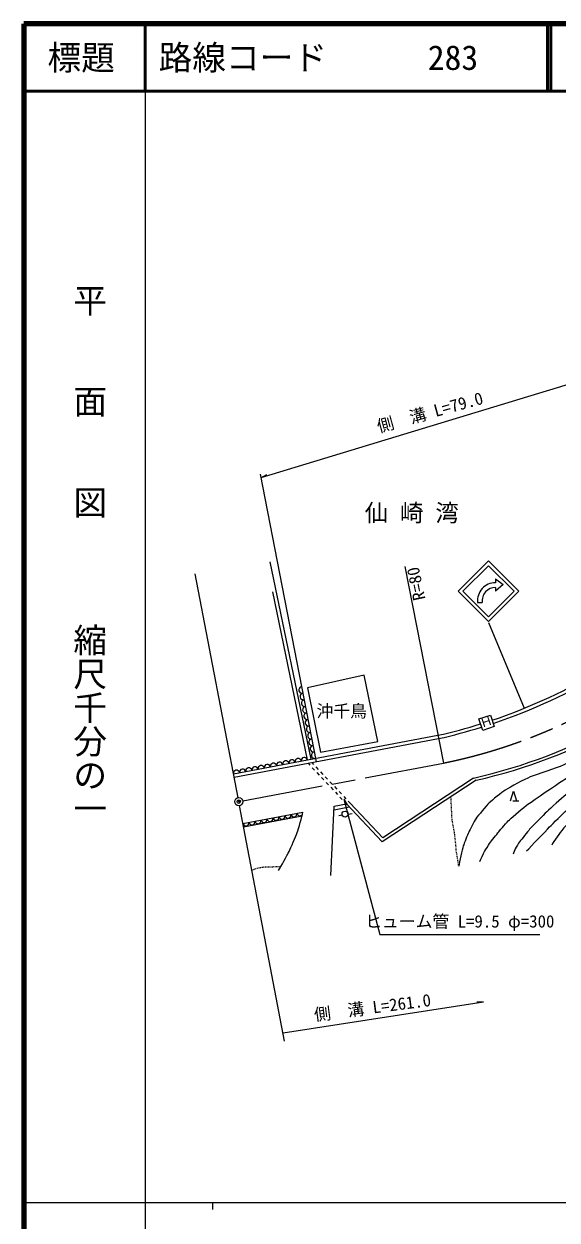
# Model space of a CAD drawing. Units: millimetres, scale not verified. Extents: x 40000 to 680000, y 20000 to 380000.
# Drawn here: x 40000 to 119164, y 202409 to 380000 of the extents above; entities that cross this region are included whole.
import ezdxf
from ezdxf.enums import TextEntityAlignment as Align

# ---------------------------------------------------------------- set-up
doc = ezdxf.new("R2010")
doc.units = ezdxf.units.MM
doc.header["$LTSCALE"] = 1000
doc.header["$PDMODE"] = 32
doc.header["$PDSIZE"] = 500
doc.linetypes.add('CHAIN', pattern=[18.5, 12, -1.5, 3.5, -1.5])
for name, color, linetype, lineweight in [('M-BGD', 7, 'Continuous', 13), ('M-BMK', 2, 'CHAIN', 13), ('M-STR-HTXT', 7, 'Continuous', 13), ('M-TTL', 2, 'Continuous', 140), ('M-TTL-BAND', 7, 'Continuous', 25), ('M-TTL-LINE', 7, 'Continuous', 50), ('M-TTL-TXT', 7, 'Continuous', 13), ('M-WORK', 1, 'Continuous', 13)]:
    doc.layers.add(name, color=color, linetype=linetype, lineweight=lineweight)
doc.layers.add('M-OTRS', color=6, linetype='Continuous')
doc.styles.add('@ＭＳ ゴシック', font='')
doc.styles.add('ＭＳ ゴシック', font='')
doc.styles.get('@ＭＳ ゴシック').set_extended_font_data('@MS Gothic')
doc.styles.get('ＭＳ ゴシック').set_extended_font_data('MS Gothic')

msp = doc.modelspace()

# ---------------------------------------------------------------- linework, layer by layer
at = {"layer": 'M-BGD'}
msp.add_circle((71900, 264530), 600, dxfattribs=at)
at = {"layer": 'M-BMK'}
msp.add_line((72489, 264641), (102292, 270261), dxfattribs=at)
msp.add_arc((86518, 348350), 79666, 281.42047, 315.61113, dxfattribs=at)
at = {"layer": 'M-OTRS'}
msp.add_point((71900, 264530), dxfattribs=at)
at = {"layer": 'M-STR-HTXT'}
for p, q in [((75094, 313144), (83371, 270458)), ((87521, 264877), (87993, 264071)), ((108239, 234741), (78483, 230136)), ((108239, 234741), (107256, 234772))]:
    msp.add_line(p, q, dxfattribs=at)
for points in [[(123064, 327165), (75194, 312624), (76065, 313081)], [(87521, 264877), (92833, 244795), (116583, 244795)]]:
    msp.add_lwpolyline(points, dxfattribs=at)
at = {"layer": 'M-TTL'}
for p, q in [((40000, 380000), (40000, 20000)), ((680000, 380000), (40000, 380000))]:
    msp.add_line(p, q, dxfattribs=at)
at = {"layer": 'M-TTL-BAND'}
for p, q in [((58000, 370000), (58000, 20000)), ((40000, 205000), (579000, 205000)), ((68000, 205000), (68000, 204000))]:
    msp.add_line(p, q, dxfattribs=at)
at = {"layer": 'M-TTL-LINE'}
for p, q in [((58000, 380000), (58000, 370000)), ((117750, 380000), (117750, 370000)), ((118250, 380000), (118250, 370000)), ((40000, 370000), (680000, 370000))]:
    msp.add_line(p, q, dxfattribs=at)
at = {"layer": 'M-WORK'}
for p, q in [((71787, 265119), (65422, 298375)), ((82641, 270829), (76546, 300120)), ((96553, 299461), (102292, 270261)), ((110028, 297591), (110028, 297038)), ((110028, 297591), (111153, 296753)), ((111153, 296753), (110028, 295796)), ((82093, 270726), (76938, 295682)), ((110028, 296338), (110028, 295796)), ((107354, 294088), (108059, 294088)), ((108985, 291118), (114284, 278393)), ((71110, 268655), (101482, 274382)), ((71204, 268164), (101578, 273891)), ((82185, 270235), (82466, 269937)), ((82734, 270338), (83015, 270041)), ((82809, 269574), (83152, 269210)), ((83358, 269677), (83701, 269314)), ((83495, 268846), (83839, 268483)), ((84044, 268950), (84387, 268586)), ((84730, 268223), (85074, 267859)), ((84182, 268119), (84525, 267756)), ((84868, 267392), (85211, 267028)), ((85417, 267495), (85760, 267132)), ((85554, 266665), (85898, 266301)), ((86103, 266768), (86446, 266404)), ((86241, 265937), (86584, 265574)), ((86789, 266041), (87133, 265677)), ((86927, 265210), (87270, 264846)), ((87476, 265314), (87819, 264950)), ((103410, 265206), (103407, 265266)), ((103419, 265006), (103414, 265106)), ((103429, 264806), (103424, 264906)), ((103439, 264607), (103434, 264707)), ((112602, 264677), (113506, 264677)), ((78701, 228994), (72012, 263941)), ((72520, 261287), (81426, 262966)), ((85588, 253575), (86077, 263843)), ((86052, 263331), (88301, 263755)), ((86077, 263843), (87894, 264186)), ((87614, 264483), (87894, 264186)), ((88162, 264586), (88443, 264289)), ((103449, 264407), (103444, 264507)), ((103458, 264207), (103454, 264307)), ((103468, 264007), (103463, 264107)), ((103478, 263808), (103473, 263908)), ((103488, 263608), (103483, 263708)), ((103497, 263408), (103493, 263508)), ((103507, 263208), (103502, 263308)), ((103517, 263009), (103512, 263109)), ((103527, 262809), (103522, 262909)), ((72613, 260796), (81299, 262434)), ((86767, 262485), (87249, 262551)), ((88131, 262671), (88747, 262755)), ((103536, 262609), (103532, 262709)), ((103546, 262409), (103541, 262509)), ((103556, 262210), (103551, 262309)), ((103566, 262010), (103561, 262110)), ((103573, 261850), (103571, 261910)), ((103599, 261710), (103573, 261850)), ((103636, 261514), (103618, 261612)), ((103673, 261317), (103654, 261415)), ((103709, 261120), (103691, 261219)), ((103746, 260924), (103728, 261022)), ((103783, 260727), (103764, 260826)), ((103819, 260531), (103801, 260629)), ((103856, 260334), (103838, 260432)), ((103893, 260137), (103874, 260236)), ((103937, 259900), (103911, 260039)), ((103946, 259818), (103937, 259900)), ((103969, 259620), (103958, 259719)), ((103991, 259421), (103980, 259520)), ((104014, 259222), (104003, 259321)), ((104037, 259023), (104025, 259123)), ((104059, 258825), (104048, 258924)), ((104082, 258626), (104071, 258725)), ((104102, 258445), (104093, 258527)), ((104107, 258382), (104102, 258445)), ((104124, 258183), (104116, 258282)), ((104140, 257983), (104132, 258083)), ((104156, 257784), (104148, 257884)), ((104172, 257585), (104164, 257684)), ((104188, 257385), (104180, 257485)), ((104202, 257222), (104196, 257286)), ((104216, 257135), (104202, 257222)), ((104248, 256937), (104232, 257036)), ((104280, 256740), (104264, 256839)), ((104311, 256543), (104295, 256641)), ((104343, 256345), (104327, 256444)), ((104375, 256148), (104359, 256246)), ((104407, 255950), (104391, 256049)), ((104439, 255753), (104423, 255852)), ((73844, 254369), (73920, 254398)), ((74013, 254434), (74107, 254471)), ((74200, 254507), (74293, 254543)), ((74386, 254579), (74480, 254615)), ((74573, 254651), (74649, 254680)), ((74649, 254680), (74707, 254689)), ((74806, 254705), (74905, 254720)), ((75004, 254736), (75103, 254751)), ((75201, 254767), (75300, 254782)), ((75399, 254798), (75498, 254813)), ((75597, 254829), (75695, 254844)), ((75794, 254860), (75853, 254869)), ((75853, 254869), (75953, 254870)), ((76053, 254871), (76153, 254872)), ((76253, 254873), (76353, 254873)), ((76453, 254874), (76553, 254875)), ((76653, 254876), (76753, 254877)), ((76853, 254878), (76953, 254878)), ((77053, 254879), (77153, 254880)), ((77253, 254881), (77353, 254882)), ((77453, 254883), (77553, 254884)), ((77653, 254884), (77753, 254885)), ((77853, 254886), (77953, 254887)), ((78053, 254888), (78153, 254889)), ((104471, 255555), (104455, 255654)), ((104503, 255358), (104487, 255457)), ((104535, 255161), (104519, 255259)), ((104565, 254975), (104551, 255062))]:
    msp.add_line(p, q, dxfattribs=at)
for points in [[(104485, 295770), (108985, 300270), (113485, 295770), (108985, 291270)], [(105192, 295770), (108985, 299563), (112778, 295770), (108985, 291977)], [(82087, 281450), (84050, 271865), (92545, 273484), (90529, 283301)], [(107553, 276806), (109257, 277386), (109837, 275682), (108133, 275102)]]:
    msp.add_lwpolyline(points, close=True, dxfattribs=at)
for points in [[(107128, 267711), (93203, 258561), (87894, 264186)], [(106755, 268029), (93274, 259170), (88443, 264289)], [(112239, 264677), (112688, 266071), (113138, 264677)]]:
    msp.add_lwpolyline(points, dxfattribs=at)
msp.add_circle((87681, 262678), 450, dxfattribs=at)
for centre, radius, start, end in [((110020, 294359), 2679, 89.82588, 185.80957), ((110020, 294359), 1979, 89.76429, 187.87579), ((83577, 353949), 81557, 288.54405, 314.21199), ((83577, 353949), 82057, 288.54559, 314.22443), ((89240, 345746), 79666, 282.70046, 315.61113), ((89580, 345421), 79666, 282.72493, 315.61113), ((81308, 281098), 492, 100.97455, 280.97455), ((81495, 280131), 492, 100.97455, 280.97455), ((81683, 279165), 492, 100.97455, 280.97455), ((81870, 278198), 492, 100.97455, 280.97455), ((82058, 277232), 492, 100.97455, 280.97455), ((82245, 276265), 492, 100.97455, 280.97455), ((82433, 275298), 492, 100.97455, 280.97455), ((83577, 353949), 81557, 282.68175, 287.27934), ((83577, 353949), 82057, 282.67234, 287.28859), ((82620, 274332), 492, 100.97455, 280.97455), ((82807, 273365), 492, 100.97455, 280.97455), ((82995, 272399), 492, 100.97455, 280.97455), ((83182, 271432), 492, 100.97455, 280.97455), ((76144, 269604), 466, 10.67829, 190.67829), ((77059, 269777), 466, 10.67829, 190.67829), ((77974, 269949), 466, 10.67829, 190.67829), ((78890, 270122), 466, 10.67829, 190.67829), ((79805, 270294), 466, 10.67829, 190.67829), ((80720, 270467), 466, 10.67829, 190.67829), ((81635, 270640), 466, 10.67829, 190.67829), ((71568, 268741), 466, 10.67829, 190.67829), ((72483, 268914), 466, 10.67829, 190.67829), ((73398, 269086), 466, 10.67829, 190.67829), ((74313, 269259), 466, 10.67829, 190.67829), ((75229, 269432), 466, 10.67829, 190.67829), ((72966, 261371), 453, 190.67829, 10.67829), ((73856, 261539), 453, 190.67829, 10.67829), ((74747, 261707), 453, 190.67829, 10.67829), ((75637, 261875), 453, 190.67829, 10.67829), ((76528, 262042), 453, 190.67829, 10.67829), ((77418, 262210), 453, 190.67829, 10.67829), ((78309, 262378), 453, 190.67829, 10.67829), ((79199, 262546), 453, 190.67829, 10.67829), ((80090, 262714), 453, 190.67829, 10.67829), ((80981, 262882), 453, 190.67829, 323.25522)]:
    msp.add_arc(centre, radius, start, end, dxfattribs=at)
for points, knots in [([(170865, 304060), (170211, 303262), (168251, 300868), (167598, 300069), (167067, 299419), (165489, 297458), (164947, 296817), (164410, 296179), (162768, 294291), (162204, 293677), (161518, 292929), (159438, 290705), (158700, 290008), (157845, 289200), (155164, 286902), (154251, 286160), (152941, 285095), (148917, 282018), (147588, 280977), (145824, 279598), (140554, 275432), (138785, 274060), (137673, 273197), (134335, 270613), (133185, 269802), (132297, 269177), (129518, 267474), (128604, 266887), (127704, 266308), (124997, 264578), (124115, 263972), (123628, 263636), (122211, 262565), (121762, 262180), (121389, 261860), (120329, 260833), (120015, 260456), (119646, 260013), (118652, 258593), (118362, 258095)], [0, 0, 0, 0, 1, 1, 1, 2, 2, 2, 3, 3, 3, 4, 4, 4, 5, 5, 5, 6, 6, 6, 7, 7, 7, 8, 8, 8, 9, 9, 9, 10, 10, 10, 11, 11, 11, 12, 12, 12, 13, 13, 13, 13]), ([(161490, 298616), (161284, 298163), (160545, 296858), (160262, 296447), (159906, 295930), (158737, 294447), (158303, 293992), (157651, 293309), (155569, 291386), (154850, 290775), (151398, 287844), (140995, 279107), (137450, 276291), (136566, 275588), (133692, 273778), (132723, 273197), (131764, 272621), (128788, 271069), (127818, 270513), (127224, 270171), (125471, 269092), (124903, 268708), (123995, 268095), (121304, 266209), (120441, 265535), (119849, 265073), (118181, 263555), (117638, 263036), (117110, 262532), (115582, 260966), (115093, 260425), (114774, 260072), (113888, 258955), (113605, 258574), (113460, 258378), (113070, 257757), (112958, 257540), (112878, 257383), (112693, 256885), (112651, 256713)], [0, 0, 0, 0, 1, 1, 1, 2, 2, 2, 3, 3, 3, 4, 4, 4, 5, 5, 5, 6, 6, 6, 7, 7, 7, 8, 8, 8, 9, 9, 9, 10, 10, 10, 11, 11, 11, 12, 12, 12, 13, 13, 13, 13]), ([(107707, 255651), (107831, 255955), (108250, 256846), (108405, 257135), (108538, 257384), (108982, 258104), (109147, 258333), (109401, 258685), (110217, 259703), (110496, 260036), (110804, 260405), (111733, 261510), (112081, 261841), (112600, 262333), (114247, 263714), (114823, 264137), (115836, 264883), (118967, 266988), (120018, 267679), (120682, 268116), (122701, 269390), (123394, 269780), (125276, 270842), (131016, 273859), (132890, 274937), (133651, 275374), (135852, 276827), (136559, 277350), (138522, 278801), (144416, 283166), (146230, 284800), (148103, 286486), (153340, 291958), (154943, 293903)], [0, 0, 0, 0, 1, 1, 1, 2, 2, 2, 3, 3, 3, 4, 4, 4, 5, 5, 5, 6, 6, 6, 7, 7, 7, 8, 8, 8, 9, 9, 9, 10, 10, 10, 11, 11, 11, 11]), ([(145846, 286366), (145057, 285670), (142640, 283638), (141818, 282981), (140677, 282068), (137249, 279330), (136033, 278519), (134783, 277684), (130840, 275481), (129515, 274770), (127648, 273769), (122002, 270840), (120075, 269958), (119128, 269524), (116127, 268611), (115170, 268199), (114402, 267869), (112174, 266704), (111468, 266256), (110951, 265928), (109523, 264765), (109085, 264338), (108646, 263908), (107454, 262494), (107102, 261991), (106842, 261619), (106230, 260396), (106039, 259984), (105856, 259588), (105360, 258372), (105237, 257953), (105064, 257368), (104661, 255578), (104565, 254975)], [0, 0, 0, 0, 1, 1, 1, 2, 2, 2, 3, 3, 3, 4, 4, 4, 5, 5, 5, 6, 6, 6, 7, 7, 7, 8, 8, 8, 9, 9, 9, 10, 10, 10, 11, 11, 11, 11]), ([(114636, 257210), (115312, 257930), (117367, 260068), (118060, 260773), (118561, 261281), (120069, 262801), (120605, 263272), (121188, 263784), (122999, 265255), (123646, 265685), (125961, 267220), (133016, 271660), (135402, 273084)], [0, 0, 0, 0, 1, 1, 1, 2, 2, 2, 3, 3, 3, 4, 4, 4, 4]), ([(77817, 254311), (78154, 254863), (79090, 256564), (79375, 257144), (79643, 257689), (80378, 259357), (80579, 259930), (80789, 260525), (81297, 262349), (81426, 262966)], [0, 0, 0, 0, 1, 1, 1, 2, 2, 2, 3, 3, 3, 3])]:
    msp.add_open_spline(points, degree=3, knots=knots, dxfattribs=at)

# ---------------------------------------------------------------- texts
at = {"layer": 'M-BGD', "style": 'ＭＳ ゴシック'}
msp.add_text('沖千鳥', height=1833, dxfattribs=at).set_placement((87187, 276523), align=Align.BOTTOM_CENTER)
at = {"layer": 'M-STR-HTXT', "style": 'ＭＳ ゴシック'}
for s, rotation, p in [('側\u3000溝 L=79.0', 15.5, (100679, 320939)), ('側\u3000溝 L=261.0', 7.4, (91943, 232535))]:
    msp.add_text(s, height=1833, rotation=rotation, dxfattribs=at).set_placement(p, align=Align.BOTTOM_CENTER)
for s, height, p in [('仙 崎 湾', 2566, (97589, 305359)), ('ヒューム管 L=9.5 φ=300', 1833, (104708, 245295))]:
    msp.add_text(s, height=height, dxfattribs=at).set_placement(p, align=Align.BOTTOM_CENTER)
at = {"layer": 'M-TTL-BAND', "style": '@ＭＳ ゴシック'}
for s, p in [('平\u3000\u3000面\u3000\u3000図', (49777, 306475)), ('縮尺千分の一', (49777, 261030))]:
    msp.add_text(s, height=3666, rotation=270, dxfattribs=at).set_placement(p, align=Align.MIDDLE_RIGHT)
at = {"layer": 'M-TTL-TXT', "style": 'ＭＳ ゴシック'}
msp.add_text('標題', height=3666, dxfattribs=at).set_placement((48500, 375000), align=Align.MIDDLE_CENTER)
msp.add_text('路線コード      283', height=3666, dxfattribs=at).set_placement((60000, 375000), align=Align.MIDDLE_LEFT)
at = {"layer": 'M-WORK', "style": 'ＭＳ ゴシック'}
for s, height, rotation, p in [('R=80', 1833, 101.998, (99649, 297178)), ('Ｈ', 1320, 18.782, (108985, 275392))]:
    msp.add_text(s, height=height, rotation=rotation, dxfattribs=at).set_placement(p, align=Align.BOTTOM_CENTER)

doc.saveas('drawing.dxf')
